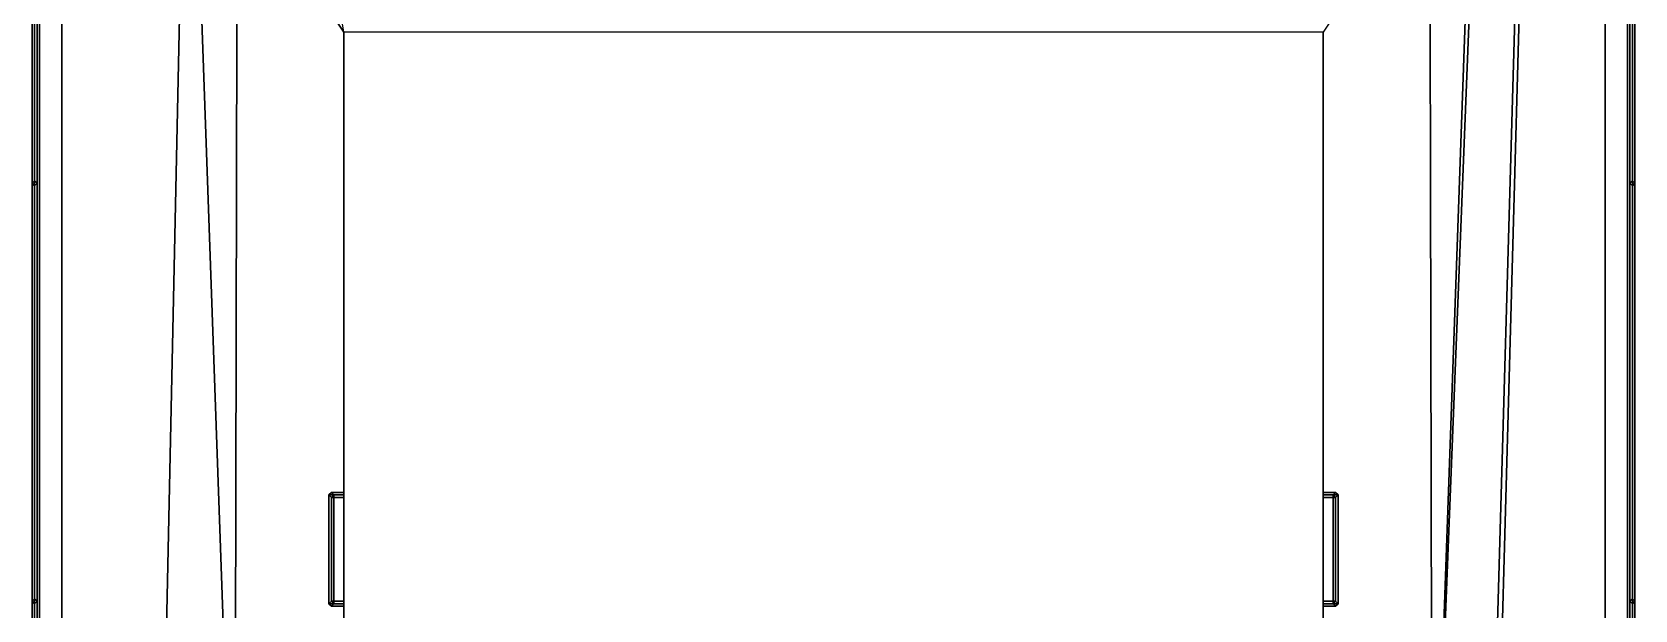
# Model space of a CAD drawing. Header units: millimetres. Extents: x -3.5 to 3.5, y -23.5 to 25.1.
# Drawn here: x -3.24 to 3.24, y 2.12 to 4.45 of the extents above; entities that cross this region are included whole.
import ezdxf

# ---------------------------------------------------------------- set-up
doc = ezdxf.new("R2010")
doc.units = ezdxf.units.MM
doc.layers.add('railings', color=6, linetype='Continuous')
doc.layers.add('superstructure', color=3, linetype='Continuous')

msp = doc.modelspace()

# ---------------------------------------------------------------- linework, layer by layer
for points in [[(-3.24, 20.5995), (-3.24, -23.47), (-3.24, -23.47, 1.46), (-3.24, 21.45, 1.46)], [(-3.24, 21.45, 1.46), (-3.24, -23.47, 1.46), (-2.61, 6.0957, 1.46)], [(3.24, -23.47, 1.46), (3.24, 21.45, 1.46), (2.38, -9.68, 1.46), (2.38, -22.5, 1.46)], [(3.24, 21.45, 1.46), (3.24, 21.45, 1.46), (2.42, -7.16, 1.46), (2.38, -9.68, 1.46)], [(2.42, -7.16, 1.46), (3.24, 21.45, 1.46), (3.24, 21.45, 1.46), (2.42, 0.73, 1.46)], [(2.42, 0.73, 1.46), (2.42, 0.73, 1.46), (3.24, 21.45, 1.46), (2.61, 6.0957, 1.46)], [(3.24, 21.45, 1.46), (3.24, -23.47, 1.46), (3.24, -23.47), (3.24, 20.5995)], [(-3.24, 12.85, -1.19), (-3.24, -16.49, -1.19), (-3.24, -21.38, -0.39), (-3.24, 20.5995)], [(-3.24, 20.5995), (-3.24, -21.38, -0.39), (-3.24, -23.47)], [(3.24, 20.5995), (3.24, -21.38, -0.39), (3.24, -16.49, -1.19), (3.24, 12.85, -1.19)], [(3.24, -23.47), (3.24, -23.47), (3.24, -21.38, -0.39), (3.24, 20.5995)], [(-3.21, 12.85, -1.28), (-3.21, -16.49, -1.28), (-3.24, -16.49, -1.19), (-3.24, 12.85, -1.19)], [(-3.12, 12.85, -1.31), (-3.12, -16.49, -1.31), (-3.21, -16.49, -1.28), (-3.21, 12.85, -1.28)], [(3.12, 12.85, -1.31), (3.12, -16.49, -1.31), (-3.12, -16.49, -1.31), (-3.12, 12.85, -1.31)], [(3.21, 12.85, -1.28), (3.21, -16.49, -1.28), (3.12, -16.49, -1.31), (3.12, 12.85, -1.31)], [(3.24, 12.85, -1.19), (3.24, -16.49, -1.19), (3.21, -16.49, -1.28), (3.21, 12.85, -1.28)], [(-2.61, 6.0957, 1.46), (-3.24, -23.47, 1.46), (-2.42, -7.16, 1.46), (-2.42, 0.73, 1.46)], [(-2.61, 6.0957, 1.46), (-2.42, 0.73, 1.46), (-2.42, 0.73, 1.46), (-2.4113, 5.0969, 1.46)], [(2.42, 0.73, 1.46), (2.42, 0.73, 1.46), (2.61, 6.0957, 1.46), (2.4113, 5.0969, 1.46)], [(-2.4113, 5.0969, 1.46), (-2.42, 0.73, 1.46), (-1.98, 1.07, 1.46), (-1.98, 4.4513, 1.46)], [(1.98, 1.07, 1.46), (2.42, 0.73, 1.46), (2.4113, 5.0969, 1.46), (1.98, 4.4513, 1.46)]]:
    msp.add_3dface(points)
at = {"layer": 'railings'}
for points in [[(-3.23, -23.46, 2.34), (-3.24, -23.47, 2.35), (-3.24, 21.45, 2.35), (-3.23, 21.45, 2.34)], [(-3.24, -23.47, 2.35), (-3.23, -23.46, 2.36), (-3.23, 21.45, 2.36), (-3.24, 21.45, 2.35)], [(-3.24, -23.47, 1.94), (-3.23, -23.46, 1.95), (-3.23, 21.45, 1.95), (-3.24, 21.45, 1.94)], [(-3.23, -23.46, 1.93), (-3.24, -23.47, 1.94), (-3.24, 21.45, 1.94), (-3.23, 21.45, 1.93)], [(-3.22, -23.45, 2.35), (-3.23, -23.46, 2.34), (-3.23, 21.45, 2.34), (-3.22, 21.45, 2.35)], [(-3.23, -23.46, 2.36), (-3.22, -23.45, 2.35), (-3.22, 21.45, 2.35), (-3.23, 21.45, 2.36)], [(-3.22, -23.45, 1.94), (-3.23, -23.46, 1.93), (-3.23, 21.45, 1.93), (-3.22, 21.45, 1.94)], [(-3.23, -23.46, 1.95), (-3.22, -23.45, 1.94), (-3.22, 21.45, 1.94), (-3.23, 21.45, 1.95)], [(3.22, -23.45, 2.35), (3.23, -23.46, 2.36), (3.23, 21.45, 2.36), (3.22, 21.45, 2.35)], [(3.23, -23.46, 2.34), (3.22, -23.45, 2.35), (3.22, 21.45, 2.35), (3.23, 21.45, 2.34)], [(3.22, -23.45, 1.94), (3.23, -23.46, 1.95), (3.23, 21.45, 1.95), (3.22, 21.45, 1.94)], [(3.23, -23.46, 1.93), (3.22, -23.45, 1.94), (3.22, 21.45, 1.94), (3.23, 21.45, 1.93)], [(3.23, -23.46, 2.36), (3.24, -23.47, 2.35), (3.24, 21.45, 2.35), (3.23, 21.45, 2.36)], [(3.24, -23.47, 2.35), (3.23, -23.46, 2.34), (3.23, 21.45, 2.34), (3.24, 21.45, 2.35)], [(3.23, -23.46, 1.95), (3.24, -23.47, 1.94), (3.24, 21.45, 1.94), (3.23, 21.45, 1.95)], [(3.24, -23.47, 1.94), (3.23, -23.46, 1.93), (3.23, 21.45, 1.93), (3.24, 21.45, 1.94)], [(-3.23, 3.85, 1.46), (-3.24, 3.84, 1.46), (-3.24, 3.84, 2.35), (-3.23, 3.85, 2.34)], [(-3.24, 3.84, 1.46), (-3.23, 3.83, 1.46), (-3.23, 3.83, 2.34), (-3.24, 3.84, 2.35)], [(-3.22, 3.84, 1.46), (-3.23, 3.85, 1.46), (-3.23, 3.85, 2.34), (-3.22, 3.84, 2.35)], [(-3.23, 3.83, 1.46), (-3.22, 3.84, 1.46), (-3.22, 3.84, 2.35), (-3.23, 3.83, 2.34)], [(3.22, 3.84, 2.35), (3.23, 3.85, 2.34), (3.23, 3.85, 1.46), (3.22, 3.84, 1.46)], [(3.23, 3.83, 2.34), (3.22, 3.84, 2.35), (3.22, 3.84, 1.46), (3.23, 3.83, 1.46)], [(3.23, 3.85, 2.34), (3.24, 3.84, 2.35), (3.24, 3.84, 1.46), (3.23, 3.85, 1.46)], [(3.24, 3.84, 2.35), (3.23, 3.83, 2.34), (3.23, 3.83, 1.46), (3.24, 3.84, 1.46)], [(-3.23, 2.16, 1.46), (-3.24, 2.15, 1.46), (-3.24, 2.15, 2.35), (-3.23, 2.16, 2.34)], [(-3.24, 2.15, 1.46), (-3.23, 2.14, 1.46), (-3.23, 2.14, 2.34), (-3.24, 2.15, 2.35)], [(-3.22, 2.15, 1.46), (-3.23, 2.16, 1.46), (-3.23, 2.16, 2.34), (-3.22, 2.15, 2.35)], [(-3.23, 2.14, 1.46), (-3.22, 2.15, 1.46), (-3.22, 2.15, 2.35), (-3.23, 2.14, 2.34)], [(3.22, 2.15, 2.35), (3.23, 2.16, 2.34), (3.23, 2.16, 1.46), (3.22, 2.15, 1.46)], [(3.23, 2.14, 2.34), (3.22, 2.15, 2.35), (3.22, 2.15, 1.46), (3.23, 2.14, 1.46)], [(3.23, 2.16, 2.34), (3.24, 2.15, 2.35), (3.24, 2.15, 1.46), (3.23, 2.16, 1.46)], [(3.24, 2.15, 2.35), (3.23, 2.14, 2.34), (3.23, 2.14, 1.46), (3.24, 2.15, 1.46)]]:
    msp.add_3dface(points, dxfattribs=at)
at = {"layer": 'superstructure'}
for points in [[(-2.4113, 5.0969, 2.94), (-1.98, 4.4513, 2.94), (-2.4113, 7.0945, 2.94), (-2.61, 6.0957, 2.94)], [(-1.98, 4.4513, 1.46), (-1.98, 2.09, 1.46), (-1.98, 2.09, 2.57), (-1.98, 4.4513, 2.94)], [(-1.98, 4.4513, 2.94), (-1.98, 1.07, 2.94), (1.98, 1.07, 2.94), (1.98, 4.4513, 2.94)], [(-1.98, 1.07, 2.94), (-1.98, 4.4513, 2.94), (-1.98, 2.09, 2.57), (-1.98, 1.07, 2.57)], [(1.98, 2.09, 2.57), (1.98, 2.09, 1.46), (1.98, 4.4513, 1.46), (1.98, 4.4513, 2.94)], [(1.98, 4.4513, 2.94), (1.98, 1.07, 2.94), (1.98, 1.07, 2.57), (1.98, 2.09, 2.57)], [(-2.03, 2.59, 1.46), (-2.04, 2.58, 1.46), (-2.04, 2.58, 2.93), (-2.03, 2.59, 2.92)], [(-1.98, 2.58, 2.93), (-1.98, 2.59, 2.92), (-2.03, 2.59, 2.92), (-2.04, 2.58, 2.93)], [(-2.04, 2.58, 1.46), (-2.03, 2.57, 1.46), (-2.03, 2.57, 2.92), (-2.04, 2.58, 2.93)], [(-2.04, 2.14, 1.82), (-2.03, 2.15, 1.83), (-2.03, 2.57, 1.83), (-2.04, 2.58, 1.82)], [(-2.03, 2.15, 1.81), (-2.04, 2.14, 1.82), (-2.04, 2.58, 1.82), (-2.03, 2.57, 1.81)], [(-2.04, 2.14, 1.59), (-2.03, 2.15, 1.6), (-2.03, 2.57, 1.6), (-2.04, 2.58, 1.59)], [(-2.03, 2.15, 1.58), (-2.04, 2.14, 1.59), (-2.04, 2.58, 1.59), (-2.03, 2.57, 1.58)], [(-2.04, 2.14, 2.05), (-2.03, 2.15, 2.06), (-2.03, 2.57, 2.06), (-2.04, 2.58, 2.05)], [(-2.03, 2.15, 2.04), (-2.04, 2.14, 2.05), (-2.04, 2.58, 2.05), (-2.03, 2.57, 2.04)], [(-2.04, 2.14, 2.51), (-2.03, 2.15, 2.52), (-2.03, 2.57, 2.52), (-2.04, 2.58, 2.51)], [(-2.03, 2.15, 2.5), (-2.04, 2.14, 2.51), (-2.04, 2.58, 2.51), (-2.03, 2.57, 2.5)], [(-2.04, 2.14, 2.28), (-2.03, 2.15, 2.29), (-2.03, 2.57, 2.29), (-2.04, 2.58, 2.28)], [(-2.03, 2.15, 2.27), (-2.04, 2.14, 2.28), (-2.04, 2.58, 2.28), (-2.03, 2.57, 2.27)], [(-2.04, 2.14, 2.74), (-2.03, 2.15, 2.75), (-2.03, 2.57, 2.75), (-2.04, 2.58, 2.74)], [(-2.03, 2.15, 2.73), (-2.04, 2.14, 2.74), (-2.04, 2.58, 2.74), (-2.03, 2.57, 2.73)], [(-1.98, 2.57, 2.92), (-1.98, 2.58, 2.93), (-2.04, 2.58, 2.93), (-2.03, 2.57, 2.92)], [(-2.02, 2.58, 1.46), (-2.03, 2.59, 1.46), (-2.03, 2.59, 2.92), (-2.02, 2.58, 2.91)], [(-1.98, 2.59, 1.9), (-1.98, 2.58, 1.89), (-2.02, 2.58, 1.89), (-2.03, 2.59, 1.9)], [(-1.98, 2.58, 1.91), (-1.98, 2.59, 1.9), (-2.03, 2.59, 1.9), (-2.02, 2.58, 1.91)], [(-1.98, 2.59, 2.58), (-1.98, 2.58, 2.57), (-2.02, 2.58, 2.57), (-2.03, 2.59, 2.58)], [(-1.98, 2.58, 2.59), (-1.98, 2.59, 2.58), (-2.03, 2.59, 2.58), (-2.02, 2.58, 2.59)], [(-1.98, 2.59, 2.92), (-1.98, 2.58, 2.91), (-2.02, 2.58, 2.91), (-2.03, 2.59, 2.92)], [(-2.03, 2.57, 1.46), (-2.02, 2.58, 1.46), (-2.02, 2.58, 2.91), (-2.03, 2.57, 2.92)], [(-2.03, 2.15, 1.83), (-2.02, 2.14, 1.82), (-2.02, 2.58, 1.82), (-2.03, 2.57, 1.83)], [(-2.02, 2.14, 1.82), (-2.03, 2.15, 1.81), (-2.03, 2.57, 1.81), (-2.02, 2.58, 1.82)], [(-2.03, 2.15, 1.6), (-2.02, 2.14, 1.59), (-2.02, 2.58, 1.59), (-2.03, 2.57, 1.6)], [(-2.02, 2.14, 1.59), (-2.03, 2.15, 1.58), (-2.03, 2.57, 1.58), (-2.02, 2.58, 1.59)], [(-2.03, 2.15, 2.06), (-2.02, 2.14, 2.05), (-2.02, 2.58, 2.05), (-2.03, 2.57, 2.06)], [(-2.02, 2.14, 2.05), (-2.03, 2.15, 2.04), (-2.03, 2.57, 2.04), (-2.02, 2.58, 2.05)], [(-1.98, 2.57, 1.9), (-1.98, 2.58, 1.91), (-2.02, 2.58, 1.91), (-2.03, 2.57, 1.9)], [(-1.98, 2.58, 1.89), (-1.98, 2.57, 1.9), (-2.03, 2.57, 1.9), (-2.02, 2.58, 1.89)], [(-2.03, 2.15, 2.52), (-2.02, 2.14, 2.51), (-2.02, 2.58, 2.51), (-2.03, 2.57, 2.52)], [(-2.02, 2.14, 2.51), (-2.03, 2.15, 2.5), (-2.03, 2.57, 2.5), (-2.02, 2.58, 2.51)], [(-2.03, 2.15, 2.29), (-2.02, 2.14, 2.28), (-2.02, 2.58, 2.28), (-2.03, 2.57, 2.29)], [(-2.02, 2.14, 2.28), (-2.03, 2.15, 2.27), (-2.03, 2.57, 2.27), (-2.02, 2.58, 2.28)], [(-1.98, 2.57, 2.58), (-1.98, 2.58, 2.59), (-2.02, 2.58, 2.59), (-2.03, 2.57, 2.58)], [(-1.98, 2.58, 2.57), (-1.98, 2.57, 2.58), (-2.03, 2.57, 2.58), (-2.02, 2.58, 2.57)], [(-2.03, 2.15, 2.75), (-2.02, 2.14, 2.74), (-2.02, 2.58, 2.74), (-2.03, 2.57, 2.75)], [(-2.02, 2.14, 2.74), (-2.03, 2.15, 2.73), (-2.03, 2.57, 2.73), (-2.02, 2.58, 2.74)], [(-1.98, 2.58, 2.91), (-1.98, 2.57, 2.92), (-2.03, 2.57, 2.92), (-2.02, 2.58, 2.91)], [(1.98, 2.59, 1.9), (1.98, 2.58, 1.91), (2.02, 2.58, 1.91), (2.03, 2.59, 1.9)], [(1.98, 2.58, 1.89), (1.98, 2.59, 1.9), (2.03, 2.59, 1.9), (2.02, 2.58, 1.89)], [(1.98, 2.59, 2.58), (1.98, 2.58, 2.59), (2.02, 2.58, 2.59), (2.03, 2.59, 2.58)], [(1.98, 2.58, 2.57), (1.98, 2.59, 2.58), (2.03, 2.59, 2.58), (2.02, 2.58, 2.57)], [(1.98, 2.59, 2.92), (1.98, 2.58, 2.93), (2.04, 2.58, 2.93), (2.03, 2.59, 2.92)], [(1.98, 2.58, 2.91), (1.98, 2.59, 2.92), (2.03, 2.59, 2.92), (2.02, 2.58, 2.91)], [(1.98, 2.57, 1.9), (1.98, 2.58, 1.89), (2.02, 2.58, 1.89), (2.03, 2.57, 1.9)], [(1.98, 2.58, 1.91), (1.98, 2.57, 1.9), (2.03, 2.57, 1.9), (2.02, 2.58, 1.91)], [(1.98, 2.57, 2.58), (1.98, 2.58, 2.57), (2.02, 2.58, 2.57), (2.03, 2.57, 2.58)], [(1.98, 2.58, 2.59), (1.98, 2.57, 2.58), (2.03, 2.57, 2.58), (2.02, 2.58, 2.59)], [(1.98, 2.57, 2.92), (1.98, 2.58, 2.91), (2.02, 2.58, 2.91), (2.03, 2.57, 2.92)], [(1.98, 2.58, 2.93), (1.98, 2.57, 2.92), (2.03, 2.57, 2.92), (2.04, 2.58, 2.93)], [(2.03, 2.59, 1.46), (2.02, 2.58, 1.46), (2.02, 2.58, 2.91), (2.03, 2.59, 2.92)], [(2.02, 2.58, 1.46), (2.03, 2.57, 1.46), (2.03, 2.57, 2.92), (2.02, 2.58, 2.91)], [(2.03, 2.57, 1.83), (2.02, 2.58, 1.82), (2.02, 2.14, 1.82), (2.03, 2.15, 1.83)], [(2.02, 2.58, 1.82), (2.03, 2.57, 1.81), (2.03, 2.15, 1.81), (2.02, 2.14, 1.82)], [(2.03, 2.57, 1.6), (2.02, 2.58, 1.59), (2.02, 2.14, 1.59), (2.03, 2.15, 1.6)], [(2.02, 2.58, 1.59), (2.03, 2.57, 1.58), (2.03, 2.15, 1.58), (2.02, 2.14, 1.59)], [(2.03, 2.57, 2.06), (2.02, 2.58, 2.05), (2.02, 2.14, 2.05), (2.03, 2.15, 2.06)], [(2.02, 2.58, 2.05), (2.03, 2.57, 2.04), (2.03, 2.15, 2.04), (2.02, 2.14, 2.05)], [(2.03, 2.57, 2.52), (2.02, 2.58, 2.51), (2.02, 2.14, 2.51), (2.03, 2.15, 2.52)], [(2.02, 2.58, 2.51), (2.03, 2.57, 2.5), (2.03, 2.15, 2.5), (2.02, 2.14, 2.51)], [(2.03, 2.57, 2.29), (2.02, 2.58, 2.28), (2.02, 2.14, 2.28), (2.03, 2.15, 2.29)], [(2.02, 2.58, 2.28), (2.03, 2.57, 2.27), (2.03, 2.15, 2.27), (2.02, 2.14, 2.28)], [(2.03, 2.57, 2.75), (2.02, 2.58, 2.74), (2.02, 2.14, 2.74), (2.03, 2.15, 2.75)], [(2.02, 2.58, 2.74), (2.03, 2.57, 2.73), (2.03, 2.15, 2.73), (2.02, 2.14, 2.74)], [(2.04, 2.58, 1.46), (2.03, 2.59, 1.46), (2.03, 2.59, 2.92), (2.04, 2.58, 2.93)], [(2.03, 2.57, 1.46), (2.04, 2.58, 1.46), (2.04, 2.58, 2.93), (2.03, 2.57, 2.92)], [(2.04, 2.58, 1.82), (2.03, 2.57, 1.83), (2.03, 2.15, 1.83), (2.04, 2.14, 1.82)], [(2.03, 2.57, 1.81), (2.04, 2.58, 1.82), (2.04, 2.14, 1.82), (2.03, 2.15, 1.81)], [(2.04, 2.58, 1.59), (2.03, 2.57, 1.6), (2.03, 2.15, 1.6), (2.04, 2.14, 1.59)], [(2.03, 2.57, 1.58), (2.04, 2.58, 1.59), (2.04, 2.14, 1.59), (2.03, 2.15, 1.58)], [(2.04, 2.58, 2.05), (2.03, 2.57, 2.06), (2.03, 2.15, 2.06), (2.04, 2.14, 2.05)], [(2.03, 2.57, 2.04), (2.04, 2.58, 2.05), (2.04, 2.14, 2.05), (2.03, 2.15, 2.04)], [(2.04, 2.58, 2.51), (2.03, 2.57, 2.52), (2.03, 2.15, 2.52), (2.04, 2.14, 2.51)], [(2.03, 2.57, 2.5), (2.04, 2.58, 2.51), (2.04, 2.14, 2.51), (2.03, 2.15, 2.5)], [(2.04, 2.58, 2.28), (2.03, 2.57, 2.29), (2.03, 2.15, 2.29), (2.04, 2.14, 2.28)], [(2.03, 2.57, 2.27), (2.04, 2.58, 2.28), (2.04, 2.14, 2.28), (2.03, 2.15, 2.27)], [(2.04, 2.58, 2.74), (2.03, 2.57, 2.75), (2.03, 2.15, 2.75), (2.04, 2.14, 2.74)], [(2.03, 2.57, 2.73), (2.04, 2.58, 2.74), (2.04, 2.14, 2.74), (2.03, 2.15, 2.73)], [(-2.03, 2.15, 1.46), (-2.04, 2.14, 1.46), (-2.04, 2.14, 2.93), (-2.03, 2.15, 2.92)], [(-1.98, 2.14, 2.93), (-1.98, 2.15, 2.92), (-2.03, 2.15, 2.92), (-2.04, 2.14, 2.93)], [(-2.04, 2.14, 1.46), (-2.03, 2.13, 1.46), (-2.03, 2.13, 2.92), (-2.04, 2.14, 2.93)], [(-1.98, 2.13, 2.92), (-1.98, 2.14, 2.93), (-2.04, 2.14, 2.93), (-2.03, 2.13, 2.92)], [(-2.02, 2.14, 1.46), (-2.03, 2.15, 1.46), (-2.03, 2.15, 2.92), (-2.02, 2.14, 2.91)], [(-1.98, 2.15, 1.9), (-1.98, 2.14, 1.89), (-2.02, 2.14, 1.89), (-2.03, 2.15, 1.9)], [(-1.98, 2.14, 1.91), (-1.98, 2.15, 1.9), (-2.03, 2.15, 1.9), (-2.02, 2.14, 1.91)], [(-1.98, 2.15, 2.58), (-1.98, 2.14, 2.57), (-2.02, 2.14, 2.57), (-2.03, 2.15, 2.58)], [(-1.98, 2.14, 2.59), (-1.98, 2.15, 2.58), (-2.03, 2.15, 2.58), (-2.02, 2.14, 2.59)], [(-1.98, 2.15, 2.92), (-1.98, 2.14, 2.91), (-2.02, 2.14, 2.91), (-2.03, 2.15, 2.92)], [(-2.03, 2.13, 1.46), (-2.02, 2.14, 1.46), (-2.02, 2.14, 2.91), (-2.03, 2.13, 2.92)], [(-1.98, 2.13, 1.9), (-1.98, 2.14, 1.91), (-2.02, 2.14, 1.91), (-2.03, 2.13, 1.9)], [(-1.98, 2.14, 1.89), (-1.98, 2.13, 1.9), (-2.03, 2.13, 1.9), (-2.02, 2.14, 1.89)], [(-1.98, 2.13, 2.58), (-1.98, 2.14, 2.59), (-2.02, 2.14, 2.59), (-2.03, 2.13, 2.58)], [(-1.98, 2.14, 2.57), (-1.98, 2.13, 2.58), (-2.03, 2.13, 2.58), (-2.02, 2.14, 2.57)], [(-1.98, 2.14, 2.91), (-1.98, 2.13, 2.92), (-2.03, 2.13, 2.92), (-2.02, 2.14, 2.91)], [(1.98, 2.15, 1.9), (1.98, 2.14, 1.91), (2.02, 2.14, 1.91), (2.03, 2.15, 1.9)], [(1.98, 2.14, 1.89), (1.98, 2.15, 1.9), (2.03, 2.15, 1.9), (2.02, 2.14, 1.89)], [(1.98, 2.15, 2.58), (1.98, 2.14, 2.59), (2.02, 2.14, 2.59), (2.03, 2.15, 2.58)], [(1.98, 2.14, 2.57), (1.98, 2.15, 2.58), (2.03, 2.15, 2.58), (2.02, 2.14, 2.57)], [(1.98, 2.15, 2.92), (1.98, 2.14, 2.93), (2.04, 2.14, 2.93), (2.03, 2.15, 2.92)], [(1.98, 2.14, 2.91), (1.98, 2.15, 2.92), (2.03, 2.15, 2.92), (2.02, 2.14, 2.91)], [(1.98, 2.13, 1.9), (1.98, 2.14, 1.89), (2.02, 2.14, 1.89), (2.03, 2.13, 1.9)], [(1.98, 2.14, 1.91), (1.98, 2.13, 1.9), (2.03, 2.13, 1.9), (2.02, 2.14, 1.91)], [(1.98, 2.13, 2.58), (1.98, 2.14, 2.57), (2.02, 2.14, 2.57), (2.03, 2.13, 2.58)], [(1.98, 2.14, 2.59), (1.98, 2.13, 2.58), (2.03, 2.13, 2.58), (2.02, 2.14, 2.59)], [(1.98, 2.13, 2.92), (1.98, 2.14, 2.91), (2.02, 2.14, 2.91), (2.03, 2.13, 2.92)], [(1.98, 2.14, 2.93), (1.98, 2.13, 2.92), (2.03, 2.13, 2.92), (2.04, 2.14, 2.93)], [(2.03, 2.15, 1.46), (2.02, 2.14, 1.46), (2.02, 2.14, 2.91), (2.03, 2.15, 2.92)], [(2.02, 2.14, 1.46), (2.03, 2.13, 1.46), (2.03, 2.13, 2.92), (2.02, 2.14, 2.91)], [(2.04, 2.14, 1.46), (2.03, 2.15, 1.46), (2.03, 2.15, 2.92), (2.04, 2.14, 2.93)], [(2.03, 2.13, 1.46), (2.04, 2.14, 1.46), (2.04, 2.14, 2.93), (2.03, 2.13, 2.92)]]:
    msp.add_3dface(points, dxfattribs=at)

doc.saveas('drawing.dxf')
